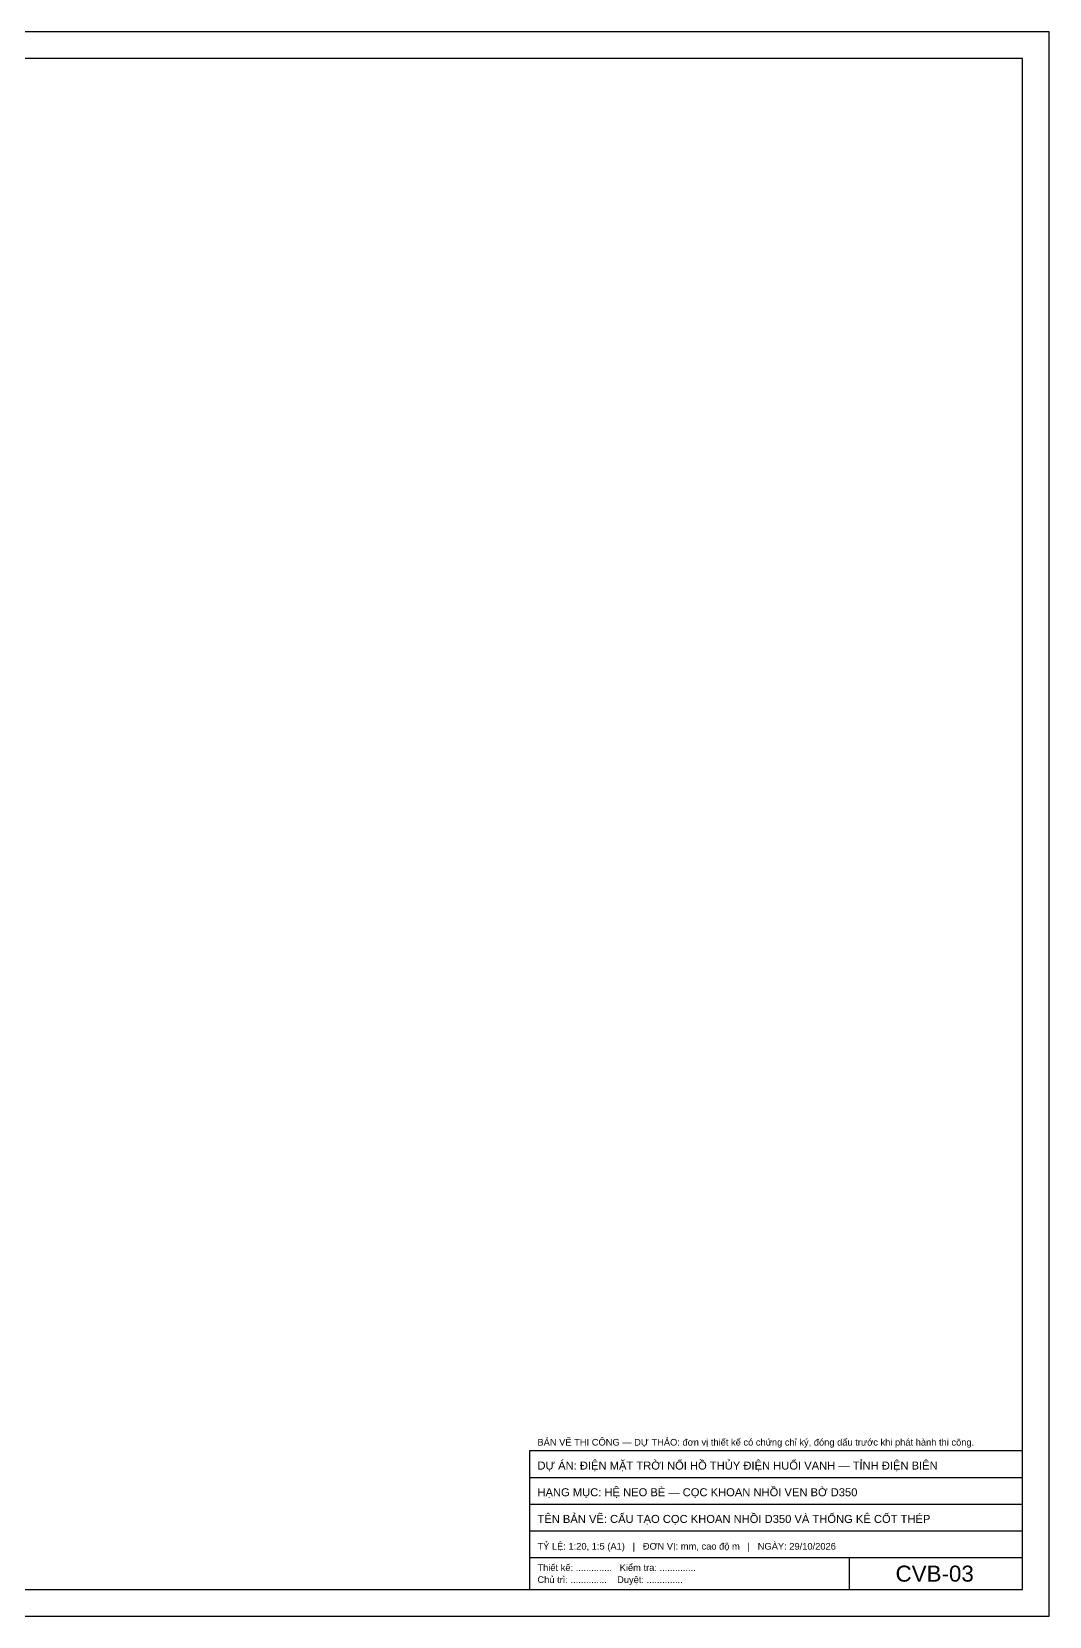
# Model space of a CAD drawing. Header units: millimetres. Extents: x 0 to 4445, y 0 to 594.
# Drawn here: x 2261 to 2643, y 0 to 594 of the extents above; entities that cross this region are included whole.
import ezdxf
from ezdxf.enums import TextEntityAlignment as Align

# ---------------------------------------------------------------- set-up
doc = ezdxf.new("R2010")
doc.units = ezdxf.units.MM
doc.layers.add('CVB_00_KHUNG', color=7, linetype='Continuous')
doc.styles.add('VN', font='arial.ttf')

msp = doc.modelspace()

# ---------------------------------------------------------------- linework, layer by layer
at = {"layer": 'CVB_00_KHUNG'}
for p, q in [((2643, 594), (1802, 594)), ((2643, 0), (2643, 594)), ((2633, 584), (1822, 584)), ((2633, 10), (2633, 584)), ((2633, 62), (2448, 62)), ((2448, 62), (2448, 10)), ((2633, 10), (2633, 62)), ((2448, 52), (2633, 52)), ((2448, 42), (2633, 42)), ((2448, 32), (2633, 32)), ((2448, 22), (2633, 22)), ((2568, 10), (2568, 22)), ((1822, 10), (2633, 10)), ((2448, 10), (2633, 10)), ((1802, 0), (2643, 0))]:
    msp.add_line(p, q, dxfattribs=at)

# ---------------------------------------------------------------- texts
at = {"layer": 'CVB_00_KHUNG', "style": 'VN'}
for s, height, p in [('BẢN VẼ THI CÔNG — DỰ THẢO: đơn vị thiết kế có chứng chỉ ký, đóng dấu trước khi phát hành thi công.', 2.5, (2451, 64)), ('DỰ ÁN: ĐIỆN MẶT TRỜI NỔI HỒ THỦY ĐIỆN HUỔI VANH — TỈNH ĐIỆN BIÊN', 3, (2451, 55)), ('HẠNG MỤC: HỆ NEO BÈ — CỌC KHOAN NHỒI VEN BỜ D350', 3, (2451, 45)), ('TÊN BẢN VẼ: CẤU TẠO CỌC KHOAN NHỒI D350 VÀ THỐNG KÊ CỐT THÉP', 3, (2451, 35)), ('TỶ LỆ: 1:20, 1:5 (A1)   |   ĐƠN VỊ: mm, cao độ m   |   NGÀY: 29/10/2026', 2.5, (2451, 25)), ('Thiết kế: ..............   Kiểm tra: ..............', 2.5, (2451, 17)), ('Chủ trì: ..............    Duyệt: ..............', 2.5, (2451, 12.5))]:
    msp.add_text(s, height=height, dxfattribs=at).set_placement(p)
msp.add_text('CVB-03', height=6, dxfattribs=at).set_placement((2600, 13), align=Align.CENTER)

doc.saveas('drawing.dxf')
